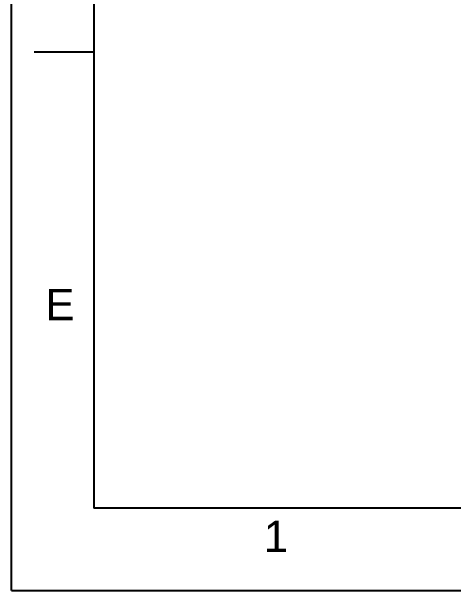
# Model space of a CAD drawing. Header units: millimetres. Extents: x 296 to 1136, y 93 to 687.
# Drawn here: x 296 to 403.4, y 93 to 233.6 of the extents above; entities that cross this region are included whole.
import ezdxf

# ---------------------------------------------------------------- set-up
doc = ezdxf.new("R2010")
doc.units = ezdxf.units.MM
doc.header["$LTSCALE"] = 0.75
doc.layers.add('FORM', color=7, linetype='Continuous')
doc.styles.get("Standard").update_dxf_attribs({"font": 'arial.ttf'})

msp = doc.modelspace()

# ---------------------------------------------------------------- linework, layer by layer
at = {"layer": 'FORM', "color": 7, "linetype": 'Continuous'}
for p, q in [((296, 93), (296, 687)), ((316, 667), (316, 113)), ((316, 223.8), (301.46, 223.8)), ((1116, 113), (316, 113)), ((296, 93), (1136, 93))]:
    msp.add_line(p, q, dxfattribs=at)

# ---------------------------------------------------------------- texts
at = {"layer": 'FORM', "char_height": 7.62, "attachment_point": 5}
for s, width, insert in [('E', 10, (307.75, 162.46)), ('1', 50, (360.23, 106.13))]:
    msp.add_mtext_dynamic_manual_height_columns(s, width=width, gutter_width=12.5, heights=[0], dxfattribs=dict(at, insert=insert))

doc.saveas('drawing.dxf')
